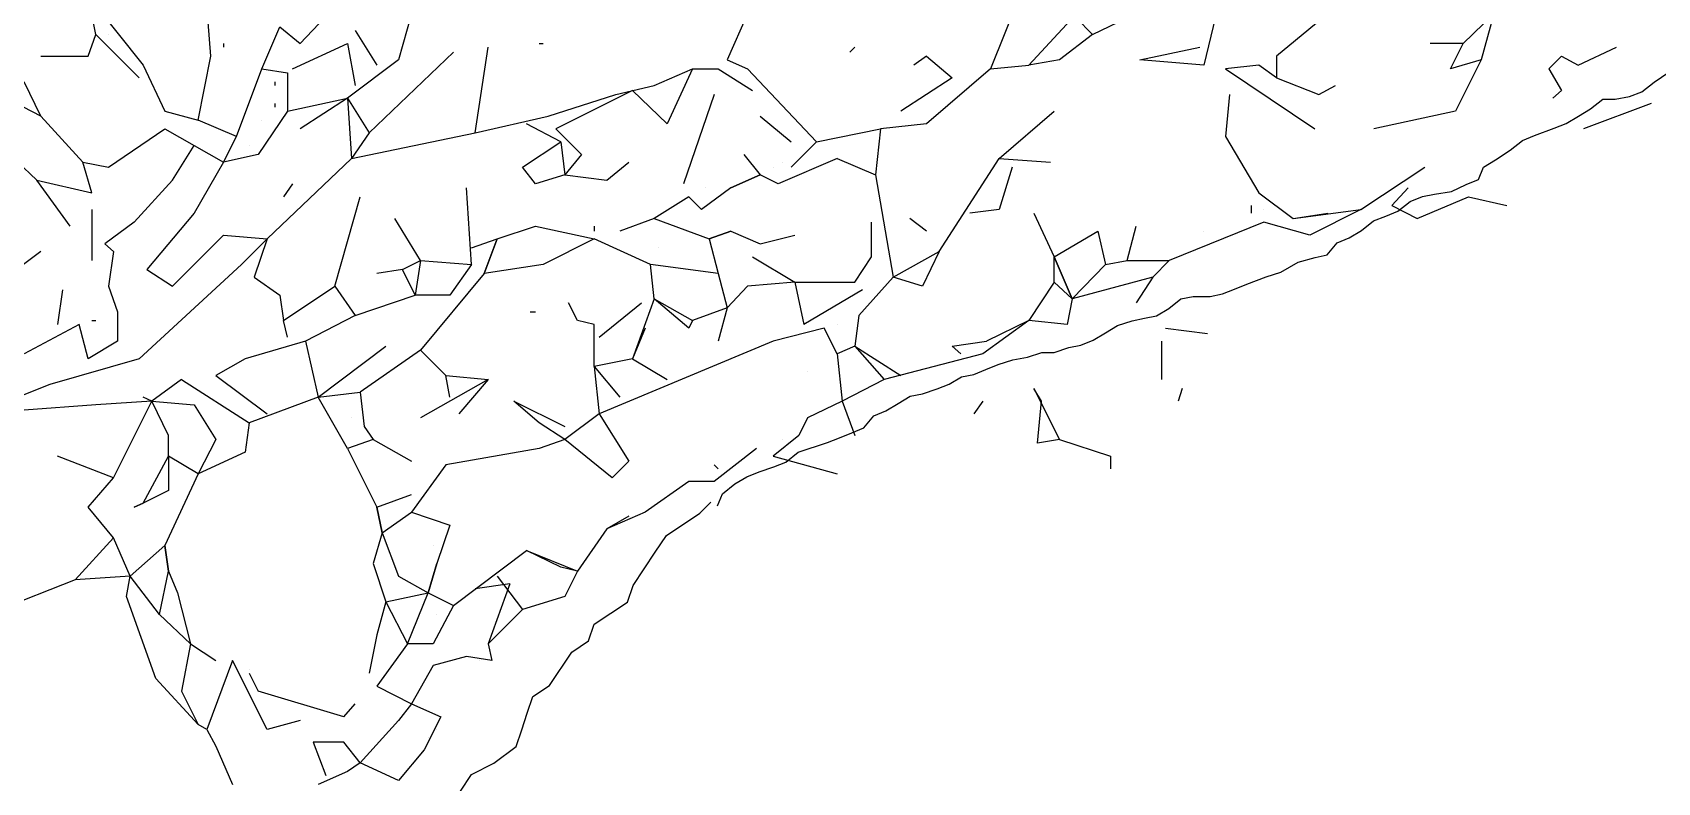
# Model space of a CAD drawing. Header units: inches. Extents: x -422522 to 22891, y -2973 to 414515.
# Drawn here: x 2611.1 to 2842.2, y -2062 to -1955.3 of the extents above; entities that cross this region are included whole.
import ezdxf

# ---------------------------------------------------------------- set-up
doc = ezdxf.new("R2010")
doc.units = ezdxf.units.IN
doc.header["$MEASUREMENT"] = 0
doc.layers.add('pino marittimo', color=7, linetype='Continuous')

msp = doc.modelspace()

# ---------------------------------------------------------------- linework, layer by layer
at = {"layer": 'pino marittimo'}
for p, q in [((2755.84865, -1939.21069), (2747.30666, -1960.4748)), ((2649.16464, -1956.83991), (2658.25187, -1947.20745)), ((2620.08553, -1955.56769), (2618.99506, -1950.11536)), ((2618.99506, -1950.11536), (2626.81007, -1959.92956)), ((2752.759, -1959.92956), (2761.84622, -1950.11536)), ((2780.02067, -1950.11536), (2777.65799, -1959.92956)), ((2636.44253, -1958.65735), (2635.8973, -1951.38757)), ((2664.97641, -1952.65978), (2663.15897, -1959.20258)), ((2712.77521, -1952.65978), (2709.8673, -1959.20258)), ((2795.28721, -1952.65978), (2788.01743, -1958.65735)), ((2814.55212, -1956.83991), (2818.91399, -1952.65978)), ((2818.91399, -1952.65978), (2817.09654, -1959.20258)), ((2643.71231, -1960.4748), (2646.25673, -1954.47723)), ((2646.25673, -1954.47723), (2649.16464, -1956.83991)), ((2759.48354, -1953.20502), (2761.84622, -1955.56769)), ((2761.84622, -1955.56769), (2766.75332, -1953.20502)), ((2618.99506, -1958.65735), (2620.08553, -1955.56769)), ((2620.08553, -1955.56769), (2626.26484, -1961.74701)), ((2621.90297, -1955.56769), (2621.90297, -1955.56769)), ((2638.25997, -1956.83991), (2638.25997, -1957.38514)), ((2648.07418, -1960.4748), (2655.88919, -1956.83991)), ((2655.88919, -1956.83991), (2656.97966, -1962.83747)), ((2656.97966, -1955.02246), (2660.06931, -1959.92956)), ((2683.15086, -1956.83991), (2683.69609, -1956.83991)), ((2761.84622, -1955.56769), (2757.12086, -1959.20258)), ((2761.84622, -1955.56769), (2757.12086, -1959.20258)), ((2814.55212, -1956.83991), (2809.82676, -1956.83991)), ((2812.73468, -1960.4748), (2814.55212, -1956.83991)), ((2612.27051, -1958.65735), (2618.99506, -1958.65735)), ((2634.62508, -1967.74458), (2636.44253, -1958.65735)), ((2663.15897, -1959.20258), (2655.88919, -1964.65492)), ((2658.97884, -1969.56202), (2670.97398, -1958.11212)), ((2674.06364, -1969.56202), (2675.88108, -1957.38514)), ((2709.8673, -1959.20258), (2712.77521, -1960.4748)), ((2728.04175, -1957.38514), (2727.31477, -1958.11212)), ((2738.21944, -1958.65735), (2736.40199, -1959.92956)), ((2738.21944, -1958.65735), (2741.85433, -1961.74701)), ((2757.12086, -1959.20258), (2752.759, -1959.92956)), ((2768.57077, -1959.20258), (2777.11276, -1957.38514)), ((2777.65799, -1959.92956), (2768.57077, -1959.20258)), ((2788.01743, -1958.65735), (2788.01743, -1961.74701)), ((2817.09654, -1959.20258), (2812.73468, -1960.4748)), ((2817.09654, -1959.20258), (2813.46165, -1966.47236)), ((2828.54645, -1958.65735), (2826.729, -1960.4748)), ((2828.54645, -1958.65735), (2830.90912, -1959.92956)), ((2830.90912, -1959.92956), (2836.36146, -1957.38514)), ((2626.81007, -1959.92956), (2629.89973, -1966.47236)), ((2640.07742, -1970.10725), (2643.71231, -1960.4748)), ((2643.71231, -1960.4748), (2647.3472, -1961.02003)), ((2647.3472, -1961.02003), (2647.3472, -1966.47236)), ((2699.50786, -1962.83747), (2704.9602, -1960.4748)), ((2704.9602, -1960.4748), (2701.32531, -1968.28981)), ((2704.9602, -1960.4748), (2708.59509, -1960.4748)), ((2708.59509, -1960.4748), (2713.50219, -1963.56445)), ((2712.77521, -1960.4748), (2722.58941, -1970.83423)), ((2741.85433, -1961.74701), (2734.58455, -1966.47236)), ((2747.30666, -1960.4748), (2738.21944, -1968.28981)), ((2747.30666, -1960.4748), (2752.759, -1959.92956)), ((2785.473, -1959.92956), (2780.74765, -1960.4748)), ((2780.74765, -1960.4748), (2793.46976, -1969.01679)), ((2788.01743, -1961.74701), (2785.473, -1959.92956)), ((2788.01743, -1961.74701), (2794.01499, -1964.10969)), ((2826.729, -1960.4748), (2828.54645, -1963.56445)), ((2612.27051, -1967.19934), (2609.90783, -1962.29224)), ((2645.52975, -1962.29224), (2645.52975, -1962.83747)), ((2684.42307, -1967.19934), (2694.05553, -1964.10969)), ((2696.41821, -1963.56445), (2685.51354, -1969.01679)), ((2694.05553, -1964.10969), (2699.50786, -1962.83747)), ((2701.32531, -1968.28981), (2696.41821, -1963.56445)), ((2708.04985, -1964.10969), (2703.68799, -1976.8318)), ((2781.29288, -1964.10969), (2780.74765, -1970.10725)), ((2794.01499, -1964.10969), (2796.37767, -1962.83747)), ((2828.54645, -1963.56445), (2827.27424, -1964.65492)), ((2612.27051, -1967.19934), (2607.36341, -1964.65492)), ((2629.89973, -1966.47236), (2634.62508, -1967.74458)), ((2647.3472, -1966.47236), (2643.16707, -1972.65168)), ((2645.52975, -1965.3819), (2645.52975, -1965.92713)), ((2647.3472, -1966.47236), (2655.88919, -1964.65492)), ((2655.88919, -1964.65492), (2649.16464, -1969.01679)), ((2655.88919, -1964.65492), (2656.43442, -1973.19691)), ((2655.88919, -1964.65492), (2658.97884, -1969.56202)), ((2748.57887, -1973.19691), (2756.39389, -1966.47236)), ((2813.46165, -1966.47236), (2801.83001, -1969.01679)), ((2841.26856, -1965.3819), (2831.6361, -1969.01679)), ((2602.63806, -1967.74458), (2611.72528, -1976.28657)), ((2618.26808, -1973.74214), (2612.27051, -1967.19934)), ((2640.07742, -1970.10725), (2634.62508, -1967.74458)), ((2643.71231, -1967.74458), (2643.71231, -1967.74458)), ((2674.06364, -1969.56202), (2684.42307, -1967.19934)), ((2686.24052, -1970.83423), (2681.33342, -1968.28981)), ((2714.59266, -1967.19934), (2718.95452, -1970.83423)), ((2738.21944, -1968.28981), (2731.67664, -1969.01679)), ((2621.90297, -1974.46912), (2629.89973, -1969.01679)), ((2629.89973, -1969.01679), (2634.07985, -1971.37946)), ((2638.25997, -1973.74214), (2640.07742, -1970.10725)), ((2658.97884, -1969.56202), (2656.43442, -1973.19691)), ((2656.43442, -1973.19691), (2674.06364, -1969.56202)), ((2680.78818, -1974.46912), (2686.24052, -1970.83423)), ((2685.51354, -1969.01679), (2689.14843, -1972.65168)), ((2686.24052, -1970.83423), (2686.78575, -1975.55959)), ((2722.58941, -1970.83423), (2718.95452, -1974.46912)), ((2722.58941, -1970.83423), (2731.67664, -1969.01679)), ((2731.67664, -1969.01679), (2730.94966, -1975.55959)), ((2780.74765, -1970.10725), (2785.473, -1978.10401)), ((2630.99019, -1976.28657), (2634.07985, -1971.37946)), ((2634.07985, -1971.37946), (2638.25997, -1973.74214)), ((2643.16707, -1972.65168), (2638.25997, -1973.74214)), ((2641.89486, -1971.37946), (2641.89486, -1971.37946)), ((2656.43442, -1973.19691), (2644.43929, -1984.64681)), ((2689.14843, -1972.65168), (2686.78575, -1975.55959)), ((2712.22998, -1972.65168), (2714.59266, -1975.55959)), ((2725.49733, -1973.19691), (2717.13708, -1976.8318)), ((2725.49733, -1973.19691), (2725.49733, -1973.19691)), ((2725.49733, -1973.19691), (2730.94966, -1975.55959)), ((2740.03688, -1986.46426), (2748.57887, -1973.19691)), ((2748.57887, -1973.19691), (2755.84865, -1973.74214)), ((2618.26808, -1973.74214), (2621.90297, -1974.46912)), ((2619.54029, -1978.10401), (2618.26808, -1973.74214)), ((2638.25997, -1973.74214), (2634.07985, -1981.01192)), ((2682.60563, -1976.8318), (2680.78818, -1974.46912)), ((2686.78575, -1975.55959), (2682.60563, -1976.8318)), ((2686.78575, -1975.55959), (2692.78332, -1976.28657)), ((2692.78332, -1976.28657), (2695.87297, -1973.74214)), ((2710.41253, -1977.37703), (2714.59266, -1975.55959)), ((2714.59266, -1975.55959), (2710.41253, -1977.37703)), ((2717.13708, -1976.8318), (2714.59266, -1975.55959)), ((2716.4101, -1974.46912), (2716.4101, -1974.46912)), ((2717.68231, -1973.74214), (2717.68231, -1973.74214)), ((2730.94966, -1975.55959), (2733.49408, -1990.09915)), ((2750.39632, -1974.46912), (2748.57887, -1980.46669)), ((2800.01256, -1980.46669), (2809.09979, -1974.46912)), ((2611.72528, -1976.28657), (2619.54029, -1978.10401)), ((2616.45064, -1982.82937), (2611.72528, -1976.28657)), ((2630.99019, -1976.28657), (2625.53786, -1982.28413)), ((2648.07418, -1976.8318), (2646.80196, -1978.64924)), ((2673.5184, -1988.2817), (2672.79143, -1977.37703)), ((2710.41253, -1977.37703), (2706.23241, -1980.46669)), ((2706.77764, -1977.37703), (2706.77764, -1977.37703)), ((2785.473, -1978.10401), (2790.38011, -1981.7389)), ((2806.73711, -1977.37703), (2804.37443, -1979.92146)), ((2654.07174, -1991.37136), (2657.70663, -1978.64924)), ((2704.41497, -1978.64924), (2699.50786, -1981.7389)), ((2706.23241, -1980.46669), (2704.41497, -1978.64924)), ((2784.38254, -1979.92146), (2784.38254, -1981.01192)), ((2804.37443, -1979.92146), (2808.00932, -1981.7389)), ((2808.00932, -1981.7389), (2815.2791, -1978.64924)), ((2815.2791, -1978.64924), (2820.73143, -1979.92146)), ((2619.54029, -1980.46669), (2619.54029, -1980.46669)), ((2619.54029, -1980.46669), (2619.54029, -1987.73647)), ((2625.53786, -1982.28413), (2621.35774, -1985.37379)), ((2625.53786, -1982.28413), (2625.53786, -1982.28413)), ((2634.07985, -1981.01192), (2627.3553, -1989.00868)), ((2666.24862, -1987.73647), (2662.61373, -1981.7389)), ((2699.50786, -1981.7389), (2694.60076, -1983.55635)), ((2699.50786, -1981.7389), (2707.32288, -1984.64681)), ((2730.40443, -1987.19123), (2730.40443, -1982.28413)), ((2738.21944, -1983.55635), (2735.85676, -1981.7389)), ((2748.57887, -1980.46669), (2744.39875, -1981.01192)), ((2753.48598, -1981.01192), (2756.39389, -1987.19123)), ((2786.19998, -1982.28413), (2772.75089, -1987.73647)), ((2786.19998, -1980.46669), (2786.19998, -1980.46669)), ((2792.74278, -1984.10158), (2786.19998, -1982.28413)), ((2790.38011, -1981.7389), (2800.01256, -1980.46669)), ((2790.38011, -1981.7389), (2795.28721, -1981.01192)), ((2800.01256, -1980.46669), (2792.74278, -1984.10158)), ((2630.99019, -1991.37136), (2638.25997, -1984.10158)), ((2638.25997, -1984.10158), (2644.43929, -1984.64681)), ((2644.43929, -1984.64681), (2640.8044, -1988.2817)), ((2644.43929, -1984.64681), (2642.62184, -1990.09915)), ((2673.5184, -1985.91902), (2677.15329, -1984.64681)), ((2677.15329, -1984.64681), (2675.33585, -1989.55391)), ((2675.33585, -1989.55391), (2677.15329, -1984.64681)), ((2677.15329, -1984.64681), (2682.60563, -1982.82937)), ((2682.60563, -1982.82937), (2690.96587, -1984.64681)), ((2690.96587, -1984.64681), (2683.69609, -1988.2817)), ((2690.96587, -1982.82937), (2690.96587, -1983.55635)), ((2698.96263, -1988.2817), (2690.96587, -1984.64681)), ((2710.41253, -1983.55635), (2707.32288, -1984.64681)), ((2707.32288, -1984.64681), (2710.41253, -1983.55635)), ((2707.32288, -1984.64681), (2708.59509, -1989.55391)), ((2710.41253, -1983.55635), (2714.59266, -1985.37379)), ((2714.59266, -1985.37379), (2719.49976, -1984.10158)), ((2756.39389, -1987.19123), (2762.5732, -1983.55635)), ((2762.5732, -1983.55635), (2763.66367, -1988.2817)), ((2766.75332, -1987.73647), (2768.02553, -1982.82937)), ((2777.65799, -1983.55635), (2777.65799, -1983.55635)), ((2612.27051, -1986.46426), (2608.09039, -1989.55391)), ((2621.35774, -1985.37379), (2622.62995, -1986.46426)), ((2622.62995, -1986.46426), (2621.90297, -1991.37136)), ((2700.0531, -1985.91902), (2700.0531, -1985.91902)), ((2713.50219, -1987.19123), (2719.49976, -1990.82612)), ((2728.04175, -1990.82612), (2730.40443, -1987.19123)), ((2733.49408, -1990.09915), (2740.03688, -1986.46426)), ((2740.03688, -1986.46426), (2737.67421, -1991.37136)), ((2756.39389, -1990.82612), (2756.39389, -1987.19123)), ((2758.93831, -1993.1888), (2756.39389, -1987.19123)), ((2756.39389, -1987.19123), (2758.93831, -1993.1888)), ((2640.8044, -1988.2817), (2626.26484, -2001.73079)), ((2627.3553, -1989.00868), (2630.99019, -1991.37136)), ((2663.7042, -1989.00868), (2660.06931, -1989.55391)), ((2663.7042, -1989.00868), (2666.24862, -1987.73647)), ((2665.52165, -1992.64357), (2663.7042, -1989.00868)), ((2666.24862, -1987.73647), (2665.52165, -1992.64357)), ((2666.24862, -1987.73647), (2673.5184, -1988.2817)), ((2675.33585, -1989.55391), (2666.24862, -2000.45858)), ((2673.5184, -1988.2817), (2670.42875, -1992.64357)), ((2683.69609, -1988.2817), (2675.33585, -1989.55391)), ((2708.59509, -1989.55391), (2698.96263, -1988.2817)), ((2699.50786, -1993.1888), (2698.96263, -1988.2817)), ((2708.59509, -1989.55391), (2709.8673, -1994.46101)), ((2763.66367, -1988.2817), (2758.93831, -1993.1888)), ((2763.66367, -1988.2817), (2766.75332, -1987.73647)), ((2766.75332, -1987.73647), (2772.75089, -1987.73647)), ((2772.75089, -1987.73647), (2770.38821, -1990.09915)), ((2615.36017, -1991.91659), (2614.63319, -1996.82369)), ((2621.90297, -1991.37136), (2623.17518, -1995.00625)), ((2642.62184, -1990.09915), (2646.25673, -1992.64357)), ((2646.80196, -1996.27846), (2654.07174, -1991.37136)), ((2654.07174, -1991.37136), (2656.97966, -1995.55148)), ((2712.77521, -1991.37136), (2709.8673, -1994.46101)), ((2719.49976, -1990.82612), (2712.77521, -1991.37136)), ((2719.49976, -1990.82612), (2720.77197, -1996.82369)), ((2719.49976, -1990.82612), (2728.04175, -1990.82612)), ((2729.13221, -1991.91659), (2720.77197, -1996.82369)), ((2733.49408, -1990.09915), (2728.58698, -1995.55148)), ((2737.67421, -1991.37136), (2733.49408, -1990.09915)), ((2756.39389, -1990.82612), (2752.759, -1996.27846)), ((2758.93831, -1993.1888), (2756.39389, -1990.82612)), ((2770.38821, -1990.09915), (2758.93831, -1993.1888)), ((2770.38821, -1990.09915), (2768.02553, -1993.73404)), ((2646.25673, -1992.64357), (2646.80196, -1996.27846)), ((2656.97966, -1995.55148), (2665.52165, -1992.64357)), ((2670.42875, -1992.64357), (2665.52165, -1992.64357)), ((2688.6032, -1996.27846), (2687.33098, -1993.73404)), ((2691.69285, -1998.64114), (2697.69042, -1993.73404)), ((2699.50786, -1993.1888), (2696.41821, -2001.73079)), ((2699.50786, -1993.1888), (2704.9602, -1996.27846)), ((2704.41497, -1997.36893), (2699.50786, -1993.1888)), ((2758.93831, -1993.1888), (2758.21133, -1996.82369)), ((2619.54029, -1996.27846), (2620.08553, -1996.27846)), ((2623.17518, -1995.00625), (2623.17518, -1999.18637)), ((2647.3472, -1998.64114), (2646.80196, -1996.27846)), ((2656.97966, -1995.55148), (2649.89162, -1999.18637)), ((2681.87865, -1995.00625), (2682.60563, -1995.00625)), ((2690.96587, -1996.82369), (2688.6032, -1996.27846)), ((2704.9602, -1996.27846), (2704.41497, -1997.36893)), ((2709.8673, -1994.46101), (2704.9602, -1996.27846)), ((2709.8673, -1994.46101), (2708.59509, -1999.18637)), ((2728.58698, -1995.55148), (2728.04175, -1999.91335)), ((2752.759, -1996.27846), (2746.2162, -2001.00382)), ((2752.759, -1996.27846), (2746.76143, -1999.18637)), ((2758.21133, -1996.82369), (2752.759, -1996.27846)), ((2617.72285, -1996.82369), (2609.90783, -2001.00382)), ((2618.99506, -2001.73079), (2617.72285, -1996.82369)), ((2690.96587, -2002.82126), (2690.96587, -1996.82369)), ((2698.23565, -1997.36893), (2696.41821, -2001.73079)), ((2723.67988, -1997.36893), (2716.4101, -1999.18637)), ((2725.49733, -2001.00382), (2723.67988, -1997.36893)), ((2725.49733, -1996.82369), (2725.49733, -1996.82369)), ((2772.20566, -1997.36893), (2778.20322, -1998.0959)), ((2623.17518, -1999.18637), (2618.99506, -2001.73079)), ((2649.89162, -1999.18637), (2641.34963, -2001.73079)), ((2649.89162, -1999.18637), (2651.70907, -2007.18313)), ((2651.70907, -2007.18313), (2661.34152, -1999.91335)), ((2666.24862, -2000.45858), (2657.70663, -2006.45615)), ((2666.24862, -2000.45858), (2669.88351, -2004.09347)), ((2716.4101, -1999.18637), (2691.69285, -2009.54581)), ((2728.04175, -1999.91335), (2725.49733, -2001.00382)), ((2725.49733, -2001.00382), (2726.2243, -2007.72836)), ((2728.04175, -1999.91335), (2732.22187, -2004.63871)), ((2728.04175, -1999.91335), (2734.58455, -2004.09347)), ((2746.2162, -2001.00382), (2732.22187, -2004.63871)), ((2741.85433, -1999.91335), (2746.76143, -1999.18637)), ((2741.85433, -1999.91335), (2743.12654, -2001.00382)), ((2771.66042, -1999.18637), (2771.66042, -2004.63871)), ((2626.26484, -2001.73079), (2613.54272, -2005.36568)), ((2641.34963, -2001.73079), (2637.16951, -2004.09347)), ((2696.41821, -2001.73079), (2690.96587, -2002.82126)), ((2690.96587, -2002.82126), (2691.69285, -2009.54581)), ((2690.96587, -2002.82126), (2694.60076, -2007.18313)), ((2696.41821, -2001.73079), (2701.32531, -2004.63871)), ((2613.54272, -2005.36568), (2606.27294, -2008.27359)), ((2632.26241, -2004.63871), (2628.08228, -2007.72836)), ((2632.26241, -2004.63871), (2632.26241, -2004.63871)), ((2632.26241, -2004.63871), (2641.89486, -2010.81802)), ((2637.16951, -2004.09347), (2644.43929, -2009.54581)), ((2675.88108, -2004.63871), (2666.24862, -2010.09104)), ((2670.42875, -2007.18313), (2669.88351, -2004.09347)), ((2669.88351, -2004.09347), (2675.88108, -2004.63871)), ((2675.88108, -2004.63871), (2671.70096, -2009.54581)), ((2721.3172, -2003.54824), (2721.3172, -2003.54824)), ((2732.22187, -2004.63871), (2726.2243, -2007.72836)), ((2628.08228, -2007.72836), (2620.08553, -2008.27359)), ((2622.62995, -2018.63303), (2628.08228, -2007.72836)), ((2628.08228, -2007.72836), (2626.81007, -2007.18313)), ((2630.44496, -2012.63546), (2628.08228, -2007.72836)), ((2628.08228, -2007.72836), (2634.07985, -2008.27359)), ((2651.70907, -2007.18313), (2641.89486, -2010.81802)), ((2651.70907, -2007.18313), (2657.70663, -2006.45615)), ((2655.88919, -2014.45291), (2651.70907, -2007.18313)), ((2657.70663, -2006.45615), (2658.25187, -2011.36325)), ((2683.15086, -2010.81802), (2679.51597, -2007.72836)), ((2679.51597, -2007.72836), (2686.78575, -2011.36325)), ((2726.2243, -2007.72836), (2721.3172, -2010.09104)), ((2726.2243, -2007.72836), (2728.04175, -2012.63546)), ((2746.2162, -2007.72836), (2744.94398, -2009.54581)), ((2754.57644, -2007.72836), (2753.48598, -2005.91092)), ((2753.48598, -2005.91092), (2757.12086, -2013.1807)), ((2754.03121, -2013.72593), (2754.57644, -2007.72836)), ((2774.56834, -2005.91092), (2774.0231, -2007.72836)), ((2620.08553, -2008.27359), (2609.90783, -2009.00057)), ((2634.07985, -2008.27359), (2637.16951, -2013.1807)), ((2656.43442, -2010.09104), (2656.43442, -2010.09104)), ((2691.69285, -2009.54581), (2686.78575, -2013.1807)), ((2691.69285, -2009.54581), (2695.87297, -2016.27035)), ((2721.3172, -2010.09104), (2720.04499, -2012.63546)), ((2630.44496, -2015.54337), (2630.44496, -2012.63546)), ((2641.89486, -2010.81802), (2641.34963, -2014.99814)), ((2658.25187, -2011.36325), (2659.52408, -2013.1807)), ((2686.78575, -2013.1807), (2683.15086, -2010.81802)), ((2720.04499, -2012.63546), (2716.4101, -2015.54337)), ((2637.16951, -2013.1807), (2634.62508, -2018.0878)), ((2641.34963, -2014.99814), (2634.62508, -2018.0878)), ((2659.52408, -2013.1807), (2655.88919, -2014.45291)), ((2655.88919, -2014.45291), (2660.06931, -2022.81315)), ((2659.52408, -2013.1807), (2664.97641, -2016.27035)), ((2683.15086, -2014.45291), (2669.88351, -2016.81559)), ((2686.78575, -2013.1807), (2683.15086, -2014.45291)), ((2693.5103, -2018.63303), (2686.78575, -2013.1807)), ((2714.04742, -2014.45291), (2708.04985, -2019.17826)), ((2717.68231, -2013.1807), (2717.68231, -2013.1807)), ((2757.12086, -2013.1807), (2754.03121, -2013.72593)), ((2757.12086, -2013.1807), (2764.39064, -2015.54337)), ((2622.62995, -2018.63303), (2614.63319, -2015.54337)), ((2626.81007, -2022.26792), (2630.44496, -2015.54337)), ((2634.62508, -2018.0878), (2630.44496, -2015.54337)), ((2630.44496, -2015.54337), (2630.44496, -2020.45047)), ((2669.88351, -2016.81559), (2664.97641, -2023.54013)), ((2695.87297, -2016.27035), (2693.5103, -2018.63303)), ((2708.04985, -2016.81559), (2708.59509, -2017.36082)), ((2716.4101, -2015.54337), (2725.49733, -2018.0878)), ((2764.39064, -2015.54337), (2764.39064, -2017.36082)), ((2618.99506, -2022.81315), (2622.62995, -2018.63303)), ((2634.62508, -2018.0878), (2629.89973, -2028.26549)), ((2704.41497, -2019.17826), (2698.23565, -2023.54013)), ((2704.41497, -2019.17826), (2698.23565, -2023.54013)), ((2708.04985, -2019.17826), (2704.41497, -2019.17826)), ((2630.44496, -2020.45047), (2626.81007, -2022.26792)), ((2660.06931, -2022.81315), (2664.97641, -2020.99571)), ((2622.62995, -2027.17502), (2618.99506, -2022.81315)), ((2626.81007, -2022.26792), (2625.53786, -2022.81315)), ((2625.53786, -2022.81315), (2626.81007, -2022.26792)), ((2660.79629, -2026.44804), (2660.06931, -2022.81315)), ((2660.06931, -2022.81315), (2660.79629, -2026.44804)), ((2660.79629, -2026.44804), (2664.97641, -2023.54013)), ((2664.97641, -2023.54013), (2670.42875, -2025.35758)), ((2698.23565, -2023.54013), (2692.78332, -2025.90281)), ((2695.87297, -2024.08536), (2692.78332, -2025.90281)), ((2660.79629, -2026.44804), (2659.52408, -2030.80991)), ((2660.79629, -2026.44804), (2663.15897, -2032.62736)), ((2670.42875, -2025.35758), (2668.6113, -2030.80991)), ((2692.78332, -2025.90281), (2688.6032, -2031.90038)), ((2622.62995, -2027.17502), (2617.17761, -2033.17259)), ((2624.99263, -2032.62736), (2622.62995, -2027.17502)), ((2629.89973, -2028.26549), (2624.99263, -2032.62736)), ((2630.44496, -2031.90038), (2629.89973, -2028.26549)), ((2629.89973, -2028.26549), (2630.44496, -2031.90038)), ((2668.06607, -2028.26549), (2668.06607, -2028.26549)), ((2659.52408, -2030.80991), (2661.34152, -2036.26224)), ((2667.33909, -2034.99003), (2668.6113, -2030.80991)), ((2668.6113, -2030.80991), (2667.33909, -2034.99003)), ((2670.97398, -2036.80748), (2681.33342, -2028.99247)), ((2681.33342, -2028.99247), (2688.6032, -2031.90038)), ((2686.24052, -2031.35514), (2681.33342, -2028.99247)), ((2617.17761, -2033.17259), (2603.18329, -2038.62492)), ((2624.99263, -2032.62736), (2617.17761, -2033.17259)), ((2624.44739, -2035.53527), (2624.99263, -2032.62736)), ((2629.17275, -2038.07969), (2624.99263, -2032.62736)), ((2629.17275, -2038.07969), (2630.44496, -2031.90038)), ((2630.44496, -2031.90038), (2631.71717, -2034.99003)), ((2663.15897, -2032.62736), (2667.33909, -2034.99003)), ((2677.15329, -2032.62736), (2680.78818, -2037.35271)), ((2688.6032, -2031.90038), (2686.24052, -2031.35514)), ((2688.6032, -2031.90038), (2686.78575, -2035.53527)), ((2628.62752, -2047.16691), (2624.44739, -2035.53527)), ((2631.71717, -2034.99003), (2633.53462, -2042.25981)), ((2661.34152, -2036.26224), (2667.33909, -2034.99003)), ((2664.43118, -2042.25981), (2667.33909, -2034.99003)), ((2667.33909, -2034.99003), (2670.97398, -2036.80748)), ((2678.97074, -2033.71782), (2674.06364, -2034.4448)), ((2678.97074, -2033.71782), (2675.88108, -2042.25981)), ((2686.78575, -2035.53527), (2680.78818, -2037.35271)), ((2633.53462, -2042.25981), (2629.17275, -2038.07969)), ((2661.34152, -2036.26224), (2660.06931, -2040.9876)), ((2661.34152, -2036.26224), (2664.43118, -2042.25981)), ((2670.97398, -2036.80748), (2668.06607, -2042.25981)), ((2668.6113, -2038.07969), (2668.6113, -2038.07969)), ((2680.78818, -2037.35271), (2675.88108, -2042.25981)), ((2633.53462, -2042.25981), (2632.26241, -2048.98436)), ((2633.53462, -2042.25981), (2637.16951, -2044.62249)), ((2660.06931, -2040.9876), (2658.97884, -2046.43994)), ((2664.43118, -2042.25981), (2660.06931, -2048.25738)), ((2668.06607, -2042.25981), (2664.43118, -2042.25981)), ((2675.88108, -2042.25981), (2676.42631, -2044.62249)), ((2639.53218, -2044.62249), (2635.8973, -2054.43669)), ((2644.43929, -2054.43669), (2639.53218, -2044.62249)), ((2672.79143, -2044.07726), (2668.06607, -2045.34947)), ((2676.42631, -2044.62249), (2672.79143, -2044.07726)), ((2674.60887, -2044.62249), (2674.60887, -2044.62249)), ((2634.62508, -2053.70972), (2628.62752, -2047.16691)), ((2641.89486, -2045.8947), (2641.89486, -2045.8947)), ((2641.89486, -2046.43994), (2643.16707, -2048.98436)), ((2668.06607, -2045.34947), (2664.97641, -2050.8018)), ((2632.26241, -2048.98436), (2634.62508, -2053.70972)), ((2655.34395, -2052.61925), (2643.16707, -2048.98436)), ((2660.06931, -2048.25738), (2664.97641, -2050.8018)), ((2655.34395, -2052.61925), (2656.97966, -2050.8018)), ((2664.97641, -2050.8018), (2663.15897, -2053.16448)), ((2664.97641, -2050.8018), (2669.15654, -2052.61925)), ((2635.8973, -2054.43669), (2634.62508, -2053.70972)), ((2649.16464, -2053.16448), (2644.43929, -2054.43669)), ((2663.15897, -2053.16448), (2657.70663, -2059.16205)), ((2669.15654, -2052.61925), (2666.79386, -2057.3446)), ((2635.8973, -2054.43669), (2637.16951, -2056.79937)), ((2655.34395, -2056.25414), (2650.98209, -2056.25414)), ((2650.98209, -2056.25414), (2652.79953, -2060.97949)), ((2657.70663, -2059.16205), (2655.34395, -2056.25414)), ((2667.33909, -2055.52716), (2667.33909, -2055.52716)), ((2668.6113, -2054.43669), (2668.6113, -2054.43669)), ((2637.16951, -2056.79937), (2639.53218, -2062.25171)), ((2666.79386, -2057.3446), (2663.15897, -2061.70647)), ((2655.88919, -2060.43426), (2651.70907, -2062.25171)), ((2657.70663, -2059.16205), (2655.88919, -2060.43426)), ((2663.15897, -2061.70647), (2657.70663, -2059.16205))]:
    msp.add_line(p, q, dxfattribs=at)
for points in [[(2708.52097, -2022.63397), (2709.21455, -2020.90138), (2710.94847, -2019.5153), (2712.6824, -2018.47575), (2714.41633, -2017.78271), (2716.49705, -2017.08967), (2718.23097, -2016.39663), (2719.9649, -2015.01056), (2724.12633, -2013.62448), (2725.86026, -2012.93145), (2727.59419, -2012.23841), (2729.32812, -2011.54537), (2730.71526, -2009.81278), (2732.44919, -2009.11974), (2734.18312, -2008.08019), (2735.91705, -2007.04063), (2737.65098, -2006.69411), (2739.73169, -2006.00107), (2741.46562, -2005.30804), (2743.19955, -2004.26848), (2744.93348, -2003.92196), (2746.66741, -2003.22892), (2748.40134, -2002.53588), (2750.48205, -2001.84285), (2752.56277, -2001.49633), (2754.64348, -2000.80329), (2756.37741, -2000.80329), (2758.45812, -2000.11025), (2760.19205, -1999.76373), (2761.92598, -1999.0707), (2763.65991, -1998.03114), (2765.39384, -1996.99158), (2767.47456, -1996.29855), (2769.20848, -1995.95203), (2770.94241, -1995.60551), (2772.67634, -1994.56595), (2774.41027, -1993.17988), (2776.1442, -1992.83336), (2778.5717, -1992.83336), (2780.30563, -1992.48684), (2782.03956, -1991.7938), (2783.77349, -1991.10077), (2786.54777, -1990.06121), (2788.62849, -1989.36817), (2791.05599, -1987.9821), (2793.48349, -1987.28906), (2795.21742, -1986.94254), (2796.60456, -1985.20995), (2798.33849, -1984.51691), (2800.07242, -1983.47735), (2801.80635, -1982.09128), (2803.54028, -1981.39824), (2805.2742, -1980.7052), (2807.00813, -1979.31913), (2808.74206, -1978.62609), (2810.47599, -1978.27957), (2812.90349, -1977.93305), (2814.98421, -1976.8935), (2816.71813, -1976.20046), (2817.41171, -1974.46787), (2819.14563, -1973.42831), (2821.22635, -1972.04223), (2822.96028, -1970.65616), (2824.69421, -1969.96312), (2827.4685, -1968.92357), (2829.20242, -1968.23053), (2830.93635, -1967.19097), (2832.67028, -1966.15142), (2834.40421, -1964.76534), (2836.13814, -1964.76534), (2838.21885, -1964.41882), (2839.95278, -1963.72579), (2841.68671, -1962.33971), (2843.76743, -1960.95363)], [(2671.95872, -2063.19672), (2673.54133, -2060.82463), (2676.70655, -2059.24324), (2679.87177, -2056.87116), (2680.66307, -2054.49907), (2681.45438, -2052.12699), (2682.24568, -2049.7549), (2684.61959, -2048.17351), (2687.78481, -2043.42934), (2690.15872, -2041.84796), (2690.95002, -2039.47587), (2693.32394, -2037.89448), (2695.69785, -2036.31309), (2696.48915, -2033.94101), (2698.07176, -2031.56892), (2699.65437, -2029.19684), (2701.23698, -2026.82475), (2705.9848, -2023.66197), (2707.56741, -2022.08058)]]:
    msp.add_lwpolyline(points, dxfattribs=at)

doc.saveas('drawing.dxf')
